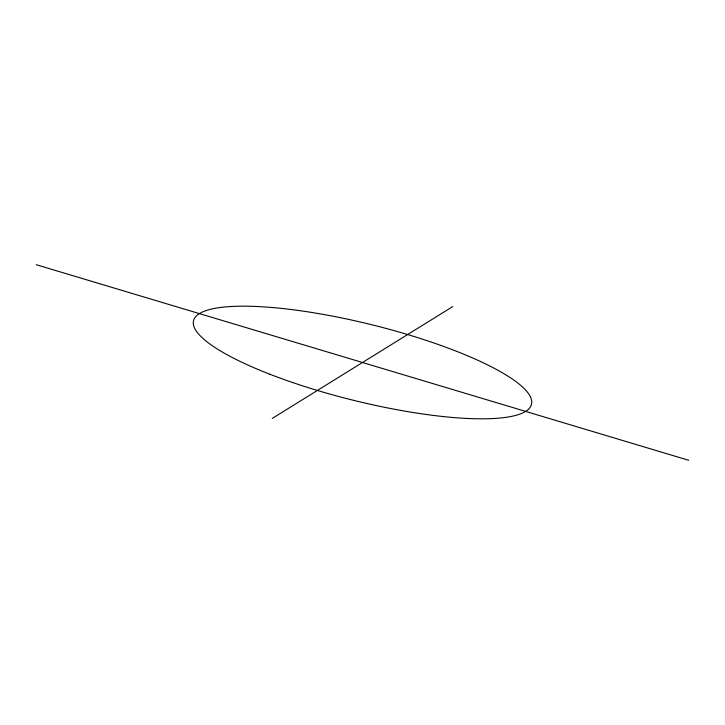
<?xml version="1.0" encoding="UTF-8"?>
<svg xmlns="http://www.w3.org/2000/svg" width="725" height="725" viewBox="0 0 725 725"><rect width="100%" height="100%" fill="white"/><g stroke="black" fill="none" stroke-linecap="round" stroke-linejoin="round"><path stroke-width="1.09" d="M272.256 418.407L452.744 306.593M36.25 264.707L688.75 460.293M269.854 374.236A174.091 38.869 13.9 0 0 531.488 404.342A174.091 38.869 13.9 0 0 286.157 308.923A174.091 38.869 13.9 0 0 269.854 374.236"/></g></svg>
